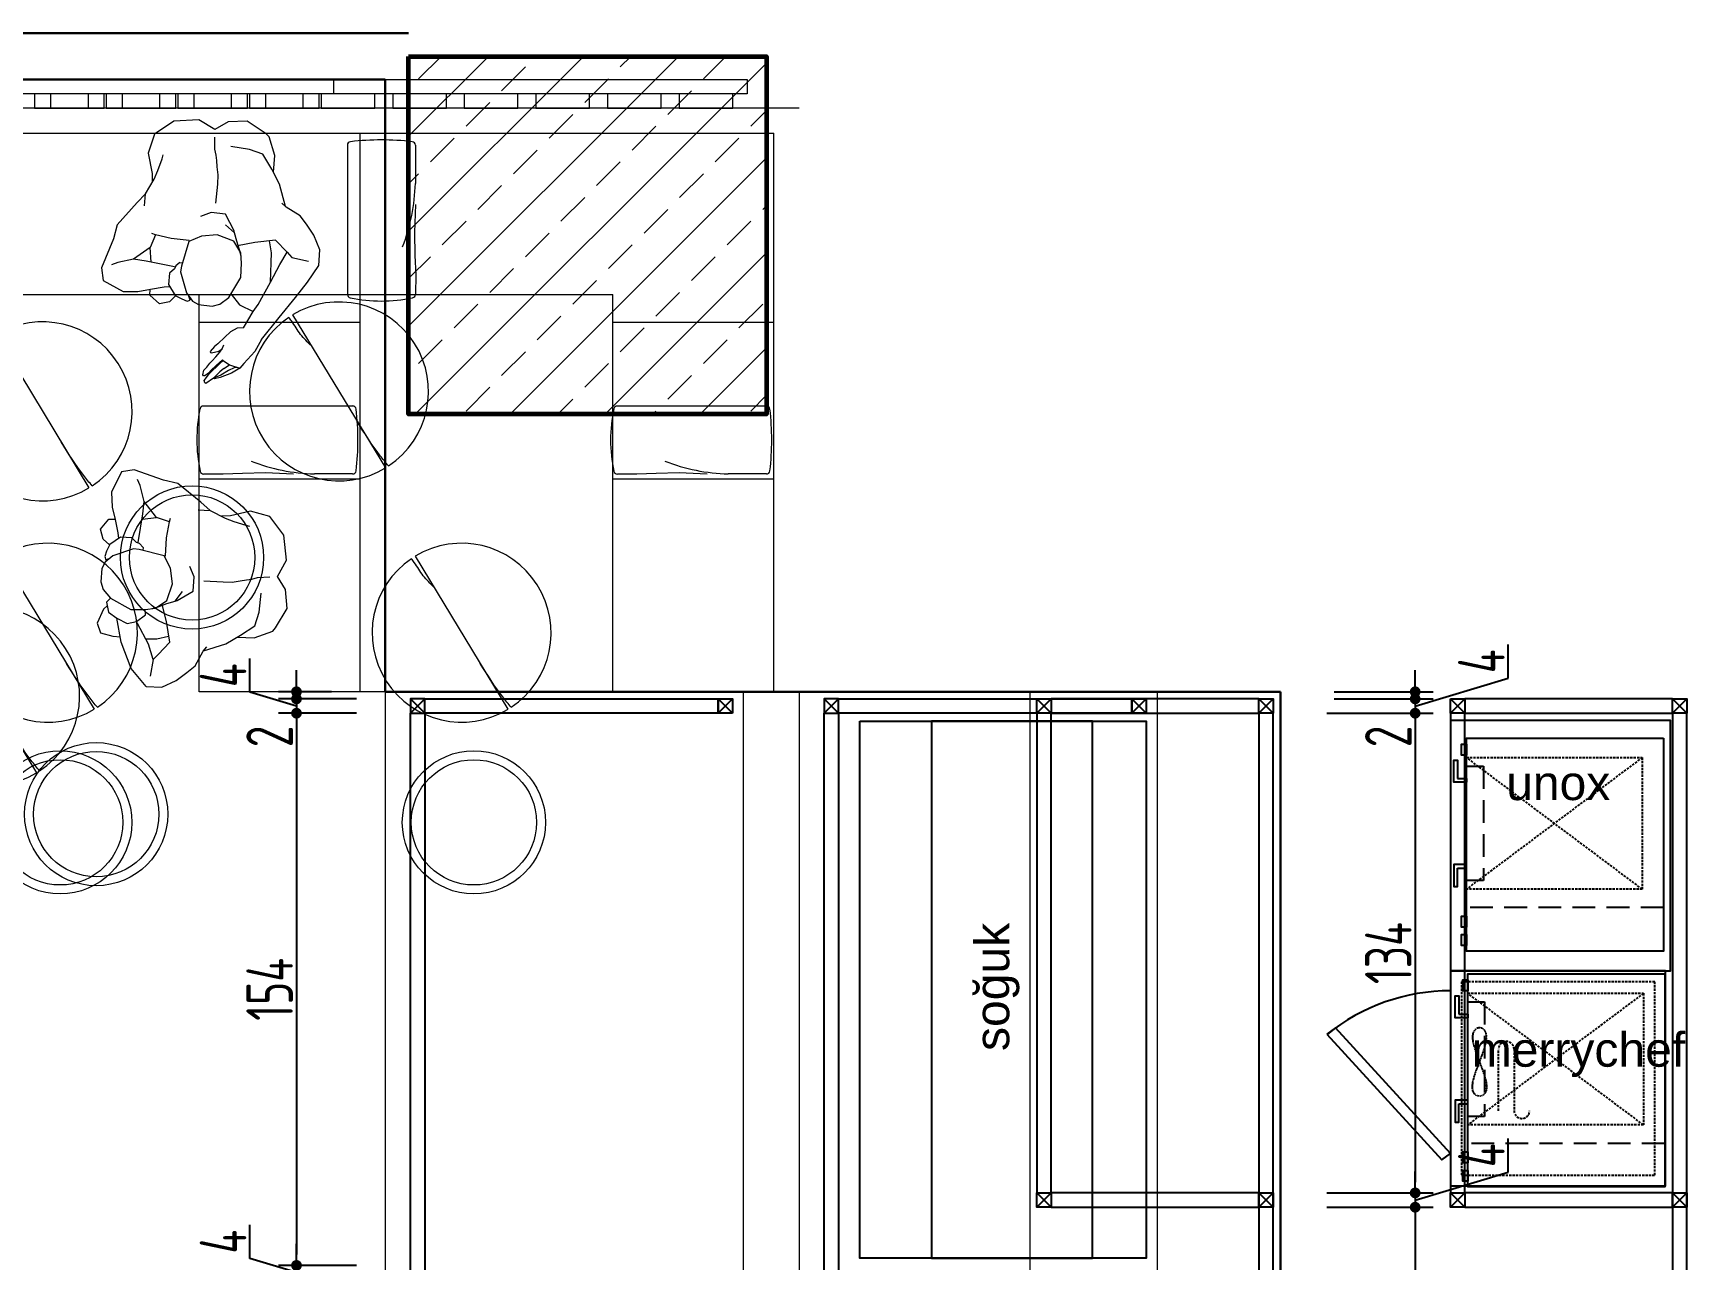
# Model space of a CAD drawing. Header units: millimetres. Extents: x 5429406 to 5440208, y -620941 to -619789.
# Drawn here: x 5431210.8 to 5431672.8, y -620222.6 to -619879.9 of the extents above; entities that cross this region are included whole.
import ezdxf

# ---------------------------------------------------------------- set-up
doc = ezdxf.new("R2010")
doc.units = ezdxf.units.MM
doc.header["$LTSCALE"] = 0.05
doc.header["$PDMODE"] = 3
doc.linetypes.add('DASHED', pattern=[19.05, 12.7, -6.35])
doc.linetypes.add('HIDDENX2', pattern=[19.05, 12.7, -6.35])
for name, color, linetype, lineweight in [('A-ALÇIPAN', 30, 'Continuous', 30), ('f_kolon tarama', 252, 'Continuous', 5), ('KOLON', 165, 'Continuous', 60), ('tefriş', 45, 'Continuous', 18)]:
    doc.layers.add(name, color=color, linetype=linetype, lineweight=lineweight)
for name, color, linetype in [('Kıtc-002 Çizgi', 7, 'Continuous'), ('Kıtc-006 Yazı 001', 1, 'Continuous'), ('Kıtc-040 Detay', 7, 'Continuous'), ('S2000-002 Çizgi', 7, 'Continuous')]:
    doc.layers.add(name, color=color, linetype=linetype)
doc.styles.add('DIM', font='dim', dxfattribs={"width": 0.8})
doc.styles.get("Standard").update_dxf_attribs({"font": 'arial.ttf'})
doc.dimstyles.new('mcv100 OLCU', dxfattribs={"dimtxt": 13, "dimasz": 3, "dimexe": 5, "dimexo": 15, "dimgap": 1, "dimtad": 1, "dimdec": 0, "dimzin": 9, "dimtxsty": 'DIM', "dimblk": 'DOT', "dimcen": 2.5, "dimclrd": 256, "dimclre": 256, "dimclrt": 256, "dimadec": 1, "dimazin": 1, "dimtfac": 1, "dimtdec": 0, "dimtmove": 0, "dimatfit": 3, "dimldrblk": 'DOT', "dimfxl": 1, "dimlwd": -1, "dimlwe": -1, "dimarcsym": 0})

# ---------------------------------------------------------------- blocks, each defined once
blk = doc.blocks.new('dada')
for p, q in [((219973.43, -31806.86), (219967.82, -31810.1)), ((219980.49, -31806.97), (219973.43, -31806.86)), ((219984.71, -31810.01), (219980.49, -31806.97)), ((219988.56, -31808.22), (219984.71, -31810.01)), ((219993.91, -31808.37), (219988.56, -31808.22)), ((219998.88, -31812.26), (219993.91, -31808.37)), ((219967.82, -31810.1), (219965.63, -31815.29)), ((219984.28, -31815.56), (219984.55, -31812.14)), ((219999.67, -31813.16), (219998.88, -31812.26)), ((220000.91, -31818.54), (219999.67, -31813.16)), ((219965.63, -31815.29), (219966.32, -31821.02)), ((219967.93, -31820.3), (219969.4, -31817.13)), ((219969.4, -31817.13), (219969.8, -31816.05)), ((219984.57, -31817.26), (219984.28, -31815.56)), ((219984.6, -31818.7), (219984.57, -31817.26)), ((219984.6, -31820.52), (219984.6, -31818.7)), ((219993.96, -31816.3), (219988.77, -31815.1)), ((219997.59, -31817.95), (219993.96, -31816.3)), ((219999.73, -31822.23), (219997.59, -31817.95)), ((220000.18, -31823.15), (220000.91, -31818.54)), ((219964.1, -31826.49), (219966.74, -31822.57)), ((219966.32, -31821.02), (219966.1, -31823.52)), ((219966.74, -31822.57), (219967.93, -31820.3)), ((219984.36, -31825.28), (219984.72, -31822.78)), ((219984.72, -31822.78), (219984.6, -31820.52)), ((220001.59, -31826.62), (219999.73, -31822.23)), ((219964.1, -31826.49), (219961.55, -31828.75)), ((219963.56, -31829.8), (219964.1, -31826.49)), ((219983.43, -31830.57), (219984.36, -31825.28)), ((220002.81, -31832.98), (220001.59, -31826.62)), ((219961.55, -31828.75), (219955.53, -31834.58)), ((220002.93, -31833.11), (220001.86, -31831.93)), ((219955.53, -31834.58), (219954.16, -31838.39)), ((219981.99, -31833.12), (219978.94, -31834.02)), ((219985.92, -31833.89), (219981.99, -31833.12)), ((219988.07, -31839.19), (219985.66, -31836.85)), ((219988.02, -31838.63), (219985.92, -31833.89)), ((220006.66, -31835.82), (220002.93, -31833.11)), ((220008.27, -31838.35), (220006.66, -31835.82)), ((219954.16, -31838.39), (219950.29, -31846.24)), ((219964.26, -31841.56), (219959.4, -31844.48)), ((219964.25, -31845.64), (219964.26, -31841.56)), ((219965.95, -31838.14), (219964.26, -31841.56)), ((219965.95, -31838.14), (219964.98, -31837.71)), ((219970.28, -31839.47), (219965.95, -31838.14)), ((219975.28, -31840.42), (219970.28, -31839.47)), ((219975.15, -31840.74), (219972.56, -31847.46)), ((219978.82, -31839.44), (219975.15, -31840.74)), ((219983.21, -31839.4), (219978.82, -31839.44)), ((219987.64, -31841.51), (219983.21, -31839.4)), ((219989.39, -31844.89), (219987.64, -31841.51)), ((219988.07, -31839.19), (219988.02, -31838.63)), ((219988.47, -31841.63), (219988.07, -31839.19)), ((219989.1, -31844.08), (219988.47, -31841.63)), ((220010.11, -31841.56), (220008.27, -31838.35)), ((220011.49, -31845.77), (220010.11, -31841.56)), ((219950.29, -31846.24), (219950.45, -31849.81)), ((219954.91, -31845.07), (219953.11, -31845.59)), ((219959.4, -31844.48), (219954.91, -31845.07)), ((219962.84, -31845.25), (219959.4, -31844.48)), ((219970.62, -31847.5), (219962.84, -31845.25)), ((219972.17, -31846.32), (219970.97, -31847.21)), ((219972.17, -31846.32), (219972.92, -31846.53)), ((219993.46, -31842.32), (219988.64, -31842.96)), ((219989.4, -31845.86), (219989.1, -31844.08)), ((219989.4, -31847.79), (219989.39, -31844.89)), ((219999.27, -31842.1), (219993.46, -31842.32)), ((219997.01, -31853.72), (219997.93, -31845.57)), ((219997.93, -31845.57), (219997.61, -31842.23)), ((219999.27, -31842.1), (220002.34, -31845.71)), ((219999.97, -31848.98), (220002.34, -31845.71)), ((220002.34, -31845.71), (220003.54, -31847.27)), ((220010.84, -31850.1), (220011.49, -31845.77)), ((219950.45, -31849.81), (219955.8, -31853.26)), ((219969.08, -31849.16), (219968.58, -31852.23)), ((219970.59, -31848.03), (219969.08, -31849.16)), ((219970.97, -31847.21), (219970.59, -31848.03)), ((219972.56, -31847.46), (219972.17, -31849.01)), ((219972.17, -31849.01), (219973.41, -31854.95)), ((219988.91, -31851.81), (219989.4, -31847.79)), ((219997.01, -31853.72), (219999.97, -31848.98)), ((220003.54, -31847.27), (220008.04, -31848.65)), ((220007.38, -31854.47), (220010.84, -31850.1)), ((220010.84, -31850.1), (220010.84, -31850.1)), ((219955.8, -31853.26), (219959.9, -31853.53)), ((219959.9, -31853.53), (219963.48, -31853.17)), ((219963.15, -31854.85), (219963.36, -31853.18)), ((219965.64, -31857.49), (219963.15, -31854.85)), ((219963.48, -31853.17), (219967.29, -31852.84)), ((219967.29, -31852.84), (219968.82, -31852.87)), ((219970.32, -31855.52), (219968.51, -31857.12)), ((219968.58, -31852.23), (219970.19, -31855.43)), ((219968.58, -31852.23), (219968.58, -31852.23)), ((219970.19, -31855.43), (219971.96, -31856.56)), ((219973.41, -31854.95), (219974.93, -31857.36)), ((219985.09, -31857.09), (219988.91, -31851.81)), ((219993.17, -31859.66), (219997.01, -31853.72)), ((220003.67, -31858.47), (220007.38, -31854.47)), ((219968.51, -31857.12), (219965.64, -31857.49)), ((219971.96, -31856.56), (219973.39, -31857.25)), ((219973.39, -31857.25), (219974.3, -31857.1)), ((219974.3, -31857.1), (219974, -31855.88)), ((219974.93, -31857.36), (219976.56, -31858.48)), ((219976.56, -31858.48), (219980.28, -31859.2)), ((219980.28, -31859.2), (219982.44, -31858.76)), ((219982.44, -31858.76), (219985.09, -31857.09)), ((219985.8, -31856.21), (219987.9, -31859.37)), ((219987.9, -31859.37), (219991.64, -31861.58)), ((219991.64, -31861.58), (219993.17, -31859.66)), ((219998.72, -31863.72), (220003.67, -31858.47)), ((219988.57, -31865.91), (219991.64, -31861.58)), ((219993.34, -31869.51), (219998.72, -31863.72)), ((219983.16, -31868.07), (219981.05, -31869.82)), ((219984.86, -31866.77), (219983.16, -31868.07)), ((219986.8, -31865.87), (219984.86, -31866.77)), ((219988.57, -31865.91), (219986.8, -31865.87)), ((219993.34, -31869.51), (219991.22, -31872.75)), ((219980.08, -31870.45), (219978.82, -31871.79)), ((219978.82, -31871.79), (219978.86, -31872.05)), ((219978.86, -31872.05), (219979.15, -31872.17)), ((219979.15, -31872.17), (219981.22, -31871.84)), ((219979.15, -31874.38), (219980.27, -31873.42)), ((219981.05, -31869.82), (219980.08, -31870.45)), ((219980.27, -31873.42), (219981.5, -31872.16)), ((219981.22, -31871.84), (219982.18, -31871.28)), ((219981.5, -31872.16), (219982.18, -31871.28)), ((219982.18, -31871.28), (219982.73, -31870.18)), ((219991.22, -31872.75), (219987.88, -31875.86)), ((219976.27, -31878.1), (219976.66, -31876.87)), ((219976.41, -31878.38), (219976.27, -31878.1)), ((219976.79, -31878.46), (219976.41, -31878.38)), ((219976.48, -31879.78), (219978.12, -31877.92)), ((219976.66, -31876.87), (219977.52, -31876.06)), ((219977.86, -31877.77), (219976.79, -31878.46)), ((219977.52, -31876.06), (219978.45, -31875.03)), ((219978.67, -31877.01), (219977.86, -31877.77)), ((219978.12, -31877.92), (219979.05, -31877.16)), ((219978.45, -31875.03), (219979.15, -31874.38)), ((219980.13, -31875.83), (219978.67, -31877.01)), ((219979.05, -31877.16), (219980.26, -31876.22)), ((219981.04, -31877.69), (219979.16, -31879.29)), ((219981.25, -31878.56), (219979.16, -31879.29)), ((219982.07, -31874.36), (219980.13, -31875.83)), ((219980.26, -31876.22), (219981.28, -31875.32)), ((219984.29, -31878.28), (219981.03, -31879.23)), ((219982.21, -31876.84), (219981.04, -31877.69)), ((219983.47, -31877.43), (219981.25, -31878.56)), ((219981.28, -31875.32), (219982.23, -31874.56)), ((219982.23, -31874.56), (219982.07, -31874.36)), ((219982.21, -31876.84), (219983.86, -31875.88)), ((219982.23, -31874.56), (219983.86, -31875.88)), ((219985.17, -31876.82), (219983.47, -31877.43)), ((219983.86, -31875.88), (219986.68, -31877.05)), ((219986.68, -31877.05), (219984.29, -31878.28)), ((219985.98, -31876.82), (219985.17, -31876.82)), ((219987.88, -31875.86), (219986.68, -31877.05)), ((219976.62, -31880.37), (219976.48, -31879.78)), ((219976.88, -31880.62), (219976.62, -31880.37)), ((219979.16, -31879.29), (219976.88, -31880.62)), ((219979.44, -31879.52), (219979.16, -31879.29)), ((219981.03, -31879.23), (219979.44, -31879.52))]:
    blk.add_line(p, q)
blk = doc.blocks.new('asdffadsf')
at = {"layer": 'tefriş'}
blk.add_line((5433363.58, -614780.78), (5433389.49, -614823.54), dxfattribs=at)
for start, end in [(303.621, 121.2122), (124.1202, 301.2122)]:
    blk.add_arc((5433376.54, -614802.16), 25, start, end, dxfattribs=at)
blk.add_open_spline([(5433368.81, -614789.41), (5433367.75, -614788.4), (5433365.61, -614786.34), (5433364, -614783.32), (5433362.79, -614781.8), (5433362.51, -614781.47)], degree=3, knots=[0, 0, 0, 0, 4.350659, 8.849507, 10.159994, 10.159994, 10.159994, 10.159994], dxfattribs=at)
blk.add_spline([(5433390.38, -614822.98), (5433388.05, -614820.1), (5433381.72, -614810.72)], degree=3, dxfattribs=at)
blk = doc.blocks.new('A$C37970E4B')
at = {"layer": 'Kıtc-002 Çizgi', "linetype": 'HIDDENX2', "ltscale": 10}
blk.add_line((47.35, 58.54), (47.35, 3.54), dxfattribs=at)
at = {"layer": 'Kıtc-002 Çizgi', "linetype": 'DASHED'}
for p, q in [((5.44, 52.59), (42.17, 3.54)), ((42.17, 52.59), (5.44, 3.54))]:
    blk.add_line(p, q, dxfattribs=at)
at = {"layer": 'Kıtc-002 Çizgi'}
for points in [[(0, 58.54), (59.5, 58.54), (59.5, 3.54), (0, 3.54)], [(1.67, 3.54), (4.73, 3.54), (4.73, 2.12), (1.67, 2.12)], [(49.71, 3.53), (52.78, 3.53), (52.78, 2.12), (49.71, 2.12)], [(54.9, 3.53), (57.96, 3.53), (57.96, 2.12), (54.9, 2.12)]]:
    blk.add_lwpolyline(points, close=True, dxfattribs=at)
at = {"layer": 'Kıtc-002 Çizgi', "linetype": 'DASHED'}
blk.add_lwpolyline([(5.44, 52.59), (42.17, 52.59), (42.17, 3.54), (5.44, 3.54)], close=True, dxfattribs=at)
at = {"layer": 'Kıtc-002 Çizgi', "linetype": 'HIDDENX2', "ltscale": 10}
blk.add_lwpolyline([(7.79, 8.25), (39.81, 8.25), (39.81, 3.54), (7.79, 3.54)], close=True, dxfattribs=at)
at = {"layer": 'Kıtc-002 Çizgi'}
for points in [[(11.27, 0), (6.14, 0), (6.15, 1), (11.27, 1)], [(11.27, 1), (11.27, 3.53), (12.27, 3.53), (12.27, 0), (11.27, 0)], [(36.33, 1), (36.33, 3.53), (35.33, 3.53), (35.33, 0), (36.33, 0)], [(36.33, 0), (41.46, 0), (41.45, 1), (36.33, 1)]]:
    blk.add_lwpolyline(points, dxfattribs=at)
blk = doc.blocks.new('A$C02B42A58')
at = {"layer": 'Kıtc-002 Çizgi'}
for points in [[(60, 0), (60, 60), (0, 60), (0, 0)], [(94.56, 17.64), (62.44, 52.78), (60, 51.03), (92.13, 15.89)]]:
    blk.add_lwpolyline(points, close=True, dxfattribs=at)
at = {"layer": 'Kıtc-002 Çizgi', "linetype": 'DASHED'}
blk.add_lwpolyline([(57, 3), (57, 57), (3, 57), (3, 3)], close=True, dxfattribs=at)
for points in [[(42.28, 21.86), (42.28, 39.03, 1), (37.93, 39.03)], [(46.62, 39.03), (46.62, 21.86, -1), (42.28, 21.86)]]:
    blk.add_lwpolyline(points, format="xyb", dxfattribs=at)
at = {"layer": 'Kıtc-002 Çizgi', "linetype": 'DASHED', "ltscale": 0.1}
blk.add_lwpolyline([(53.93, 18.47), (53.76, 19.93), (53.31, 21.63), (52.67, 23.49), (51.93, 25.44), (51.2, 27.39), (50.56, 29.25), (50.1, 30.96), (49.93, 32.41), (50.1, 33.56), (50.56, 34.37), (51.2, 34.86), (51.93, 35.03), (52.67, 34.86), (53.31, 34.37), (53.76, 33.56), (53.93, 32.41), (53.76, 30.96), (53.31, 29.25), (52.67, 27.39), (51.93, 25.44), (51.2, 23.49), (50.56, 21.63), (50.1, 19.93), (49.93, 18.47), (50.1, 17.33), (50.56, 16.51), (51.2, 16.02), (51.93, 15.86), (52.67, 16.02), (53.31, 16.51), (53.76, 17.33)], close=True, dxfattribs=at)
at = {"layer": 'Kıtc-002 Çizgi'}
blk.add_arc((60, 60.53), 55, 270, 308.867, dxfattribs=at)
blk = doc.blocks.new('A$C14D17327')
at = {"layer": 'Kıtc-002 Çizgi', "color": 1, "elevation": 0}
blk.add_lwpolyline([(0, 4), (4, 4), (4, 0), (0, 0)], close=True, dxfattribs=at)
for points in [[(0, 4), (4, 0)], [(0, 0), (4, 4)]]:
    blk.add_lwpolyline(points, dxfattribs=at)
blk = doc.blocks.new('insanplanoturan2')
for p, q in [((-4.35, 28), (-8.09, 30.21)), ((-3.59, 26.87), (-4.35, 28)), ((3.27, 27.84), (1.11, 27.39)), ((7, 27.12), (3.27, 27.84)), ((-1.54, 25.72), (-5.35, 20.45)), ((1.11, 27.39), (-1.54, 25.72)), ((8.63, 26), (7, 27.12)), ((10.14, 23.59), (8.63, 26)), ((10.17, 25.88), (9.26, 25.73)), ((9.26, 25.73), (9.56, 24.52)), ((11.39, 17.65), (10.14, 23.59)), ((11.6, 25.19), (10.17, 25.88)), ((13.37, 24.07), (11.6, 25.19)), ((13.24, 24.16), (15.05, 25.76)), ((14.98, 20.87), (13.37, 24.07)), ((15.05, 25.76), (17.91, 26.13)), ((17.91, 26.13), (20.4, 23.48)), ((20.4, 23.48), (20.2, 21.81)), ((-27.28, 18.74), (-27.93, 14.41)), ((-27.28, 18.74), (-27.28, 18.74)), ((-5.35, 20.45), (-5.85, 16.43)), ((14.48, 17.79), (14.98, 20.87)), ((16.27, 21.48), (14.74, 21.5)), ((14.98, 20.87), (14.98, 20.87)), ((20.07, 21.81), (16.27, 21.48)), ((23.66, 22.17), (20.07, 21.81)), ((27.76, 21.89), (23.66, 22.17)), ((33.11, 18.44), (27.76, 21.89)), ((-27.93, 14.41), (-26.55, 10.2)), ((-19.98, 15.91), (-24.48, 17.29)), ((-18.79, 14.34), (-19.98, 15.91)), ((-15.71, 10.73), (-18.79, 14.34)), ((-14.03, 17.26), (-14.37, 14.2)), ((-14.37, 14.2), (-14.05, 10.87)), ((-5.85, 16.43), (-5.83, 13.53)), ((-5.85, 14.49), (-5.54, 12.71)), ((8.41, 9.37), (10.99, 16.09)), ((11.39, 14.95), (10.64, 15.16)), ((10.99, 16.09), (11.39, 17.65)), ((11.39, 14.95), (12.59, 15.84)), ((12.59, 15.84), (12.97, 16.66)), ((12.94, 16.13), (20.72, 13.88)), ((12.97, 16.66), (14.48, 17.79)), ((19.31, 14.28), (19.29, 10.2)), ((20.72, 13.88), (24.16, 13.11)), ((28.65, 13.7), (30.45, 14.23)), ((29.4, 7.03), (33.27, 14.87)), ((33.27, 14.87), (33.11, 18.44)), ((-26.55, 10.2), (-24.71, 6.99)), ((-15.71, 10.73), (-9.91, 10.95)), ((-9.91, 10.95), (-5.08, 11.6)), ((-5.83, 13.53), (-4.08, 10.14)), ((-5.54, 12.71), (-4.92, 10.26)), ((-4.92, 10.26), (-4.51, 7.82)), ((-4.08, 10.14), (0.35, 8.04)), ((4.73, 8.08), (8.41, 9.37)), ((17.61, 6.77), (19.29, 10.2)), ((19.29, 10.2), (24.16, 13.11)), ((24.16, 13.11), (28.65, 13.7)), ((-24.71, 6.99), (-23.11, 4.46)), ((-4.51, 7.82), (-2.1, 5.49)), ((-4.51, 7.82), (-4.46, 7.27)), ((-4.46, 7.27), (-2.36, 2.53)), ((0.35, 8.04), (4.73, 8.08)), ((8.28, 9.05), (13.28, 8.1)), ((13.28, 8.1), (17.61, 6.77)), ((17.61, 6.77), (18.58, 6.35)), ((28.03, 3.22), (29.4, 7.03)), ((-23.11, 4.46), (-19.37, 1.75)), ((-19.37, 1.75), (-18.3, 0.57)), ((-19.26, 1.62), (-18.03, -4.75)), ((-2.36, 2.53), (1.56, 1.75)), ((1.56, 1.75), (4.62, 2.65)), ((22.01, -2.61), (28.03, 3.22)), ((0.13, -0.8), (-0.81, -6.09)), ((20, -1.56), (19.46, -4.88)), ((19.46, -4.88), (22.01, -2.61)), ((-18.03, -4.75), (-16.17, -9.13)), ((-16.62, -8.22), (-17.35, -12.82)), ((-16.17, -9.13), (-14.03, -13.42)), ((-0.81, -6.09), (-1.17, -8.58)), ((-1.17, -8.58), (-1.05, -10.85)), ((16.82, -8.79), (15.63, -11.06)), ((19.46, -4.88), (16.82, -8.79)), ((17.24, -10.34), (17.46, -7.85)), ((-17.35, -12.82), (-16.11, -18.21)), ((-14.03, -13.42), (-10.4, -15.06)), ((-1.05, -10.85), (-1.05, -12.66)), ((-1.05, -12.66), (-1.01, -14.11)), ((15.63, -11.06), (14.16, -14.24)), ((17.93, -16.07), (17.24, -10.34)), ((-16.11, -18.21), (-15.32, -19.11)), ((-10.4, -15.06), (-5.21, -16.27)), ((-1.01, -14.11), (-0.73, -15.8)), ((-0.73, -15.8), (-0.99, -19.23)), ((14.16, -14.24), (13.76, -15.31)), ((15.74, -21.26), (17.93, -16.07)), ((-15.32, -19.11), (-10.35, -22.99)), ((-10.35, -22.99), (-5, -23.15)), ((-5, -23.15), (-1.15, -21.36)), ((-1.15, -21.36), (3.07, -24.4)), ((10.13, -24.5), (15.74, -21.26)), ((3.07, -24.4), (10.13, -24.5))]:
    blk.add_line(p, q)
for points in [[(-8.09, 30.21), (-10.88, 29.66), (-12.15, 26.27), (-12.64, 24.24)], [(-27.28, 18.74), (-21.76, 22.31), (-14.13, 24.15), (-7.35, 24.57)], [(-1.54, 25.72), (-2.54, 26.97), (-5.37, 26.69), (-7.35, 24.57), (-9.19, 21.89), (-8.9, 19.21), (-7.35, 16.52), (-5.85, 16.43)], [(-19.98, 15.91), (-15.55, 16.66), (-9.47, 19.07), (-8.9, 19.21)]]:
    blk.add_lwpolyline(points)
blk = doc.blocks.new('xccxc')
at = {"rotation": 180}
blk.add_blockref('insanplanoturan2', (220488.91, -31825.14), dxfattribs=at)
blk = doc.blocks.new('_DOT')
at = {"color": 0, "linetype": 'ByBlock'}
blk.add_line((-0.5, 0), (-1, 0), dxfattribs=at)
at = {"linetype": 'ByBlock', "const_width": 0.5}
blk.add_lwpolyline([(-0.25, 0, 1), (0.25, 0, 1)], format="xyb", close=True, dxfattribs=at)
blk = doc.blocks.new('*D167')
at = {"transparency": 16777216}
for p, q in [((5431596.87, -620060.86), (5431596.87, -620057.86)), ((5431574.21, -620063.86), (5431601.87, -620063.86)), ((5431596.87, -620063.86), (5431596.87, -620065.86)), ((5431574.21, -620065.86), (5431601.87, -620065.86)), ((5431596.87, -620068.86), (5431596.87, -620080.79))]:
    blk.add_line(p, q, dxfattribs=at)
at = {"layer": 'Defpoints', "color": 0, "transparency": 16777216}
for p in [(5431559.21, -620063.86, -245.25), (5431559.21, -620065.86, -245.25), (5431596.87, -620065.86)]:
    blk.add_point(p, dxfattribs=at)
at = {"transparency": 16777216, "xscale": 3, "yscale": 3, "zscale": 3}
for p, rotation in [((5431596.87, -620063.86), 270), ((5431596.87, -620065.86), 90)]:
    blk.add_blockref('_DOT', p, dxfattribs=dict(at, rotation=rotation))
at = {"transparency": 16777216, "insert": (5431589.37, -620076.33), "char_height": 13, "attachment_point": 5, "rotation": 90, "style": 'DIM'}
blk.add_mtext('2', dxfattribs=at)
blk = doc.blocks.new('*D168')
at = {"transparency": 16777216}
for p, q in [((5431622.87, -620060.06), (5431622.87, -620050.63)), ((5431596.87, -620062.86), (5431596.87, -620059.86)), ((5431596.87, -620067.86), (5431622.87, -620060.06)), ((5431574.21, -620065.86), (5431601.87, -620065.86)), ((5431596.87, -620065.86), (5431596.87, -620069.86)), ((5431596.87, -620065.86), (5431596.87, -620069.86)), ((5431572.21, -620069.86), (5431601.87, -620069.86)), ((5431596.87, -620072.86), (5431596.87, -620075.86))]:
    blk.add_line(p, q, dxfattribs=at)
at = {"layer": 'Defpoints', "color": 0, "transparency": 16777216}
for p in [(5431559.21, -620065.86, -245.25), (5431557.21, -620069.86, -245.25), (5431596.87, -620069.86)]:
    blk.add_point(p, dxfattribs=at)
at = {"transparency": 16777216, "xscale": 3, "yscale": 3, "zscale": 3}
for p, rotation in [((5431596.87, -620065.86), 270), ((5431596.87, -620069.86), 90)]:
    blk.add_blockref('_DOT', p, dxfattribs=dict(at, rotation=rotation))
at = {"transparency": 16777216, "insert": (5431615.37, -620055.35), "char_height": 13, "attachment_point": 5, "rotation": 90, "style": 'DIM'}
blk.add_mtext('4', dxfattribs=at)
blk = doc.blocks.new('*D169')
at = {"transparency": 16777216}
for p, q in [((5431572.21, -620069.86), (5431601.87, -620069.86)), ((5431596.87, -620072.86), (5431596.87, -620200.86)), ((5431572.21, -620203.86), (5431601.87, -620203.86))]:
    blk.add_line(p, q, dxfattribs=at)
at = {"layer": 'Defpoints', "color": 0, "transparency": 16777216}
for p in [(5431557.21, -620069.86, -245.25), (5431557.21, -620203.86, -245.25), (5431596.87, -620203.86)]:
    blk.add_point(p, dxfattribs=at)
at = {"transparency": 16777216, "xscale": 3, "yscale": 3, "zscale": 3}
for p, rotation in [((5431596.87, -620069.86), 90), ((5431596.87, -620203.86), 270)]:
    blk.add_blockref('_DOT', p, dxfattribs=dict(at, rotation=rotation))
at = {"transparency": 16777216, "insert": (5431589.37, -620136.86), "char_height": 13, "attachment_point": 5, "rotation": 90, "style": 'DIM'}
blk.add_mtext('134', dxfattribs=at)
blk = doc.blocks.new('*D170')
at = {"transparency": 16777216}
for p, q in [((5431622.87, -620198.06), (5431622.87, -620188.63)), ((5431596.87, -620200.86), (5431596.87, -620197.86)), ((5431596.87, -620205.86), (5431622.87, -620198.06)), ((5431572.21, -620203.86), (5431601.87, -620203.86)), ((5431596.87, -620203.86), (5431596.87, -620207.86)), ((5431596.87, -620203.86), (5431596.87, -620207.86)), ((5431572.21, -620207.86), (5431601.87, -620207.86)), ((5431596.87, -620210.86), (5431596.87, -620213.86))]:
    blk.add_line(p, q, dxfattribs=at)
at = {"layer": 'Defpoints', "color": 0, "transparency": 16777216}
for p in [(5431557.21, -620203.86, -245.25), (5431557.21, -620207.86, -245.25), (5431596.87, -620207.86)]:
    blk.add_point(p, dxfattribs=at)
at = {"transparency": 16777216, "xscale": 3, "yscale": 3, "zscale": 3}
for p, rotation in [((5431596.87, -620203.86), 270), ((5431596.87, -620207.86), 90)]:
    blk.add_blockref('_DOT', p, dxfattribs=dict(at, rotation=rotation))
at = {"transparency": 16777216, "insert": (5431615.37, -620193.35), "char_height": 13, "attachment_point": 5, "rotation": 90, "style": 'DIM'}
blk.add_mtext('4', dxfattribs=at)
blk = doc.blocks.new('*D171')
at = {"transparency": 16777216}
for p, q in [((5431572.21, -620207.86), (5431601.87, -620207.86)), ((5431596.87, -620210.86), (5431596.87, -620298.86)), ((5431572.21, -620301.86), (5431601.87, -620301.86))]:
    blk.add_line(p, q, dxfattribs=at)
at = {"layer": 'Defpoints', "color": 0, "transparency": 16777216}
for p in [(5431557.21, -620207.86, -245.25), (5431557.21, -620301.86, -245.25), (5431596.87, -620301.86)]:
    blk.add_point(p, dxfattribs=at)
at = {"transparency": 16777216, "xscale": 3, "yscale": 3, "zscale": 3}
for p, rotation in [((5431596.87, -620207.86), 90), ((5431596.87, -620301.86), 270)]:
    blk.add_blockref('_DOT', p, dxfattribs=dict(at, rotation=rotation))
at = {"transparency": 16777216, "insert": (5431589.37, -620254.86), "char_height": 13, "attachment_point": 5, "rotation": 90, "style": 'DIM'}
blk.add_mtext('94', dxfattribs=at)
blk = doc.blocks.new('*D178')
at = {"transparency": 16777216}
for p, q in [((5431284.4, -620060.86), (5431284.4, -620057.86)), ((5431294.21, -620063.86), (5431279.4, -620063.86)), ((5431284.4, -620063.86), (5431284.4, -620065.86)), ((5431301.21, -620065.86), (5431279.4, -620065.86)), ((5431284.4, -620068.86), (5431284.4, -620080.79))]:
    blk.add_line(p, q, dxfattribs=at)
at = {"layer": 'Defpoints', "color": 0, "transparency": 16777216}
for p in [(5431309.21, -620063.86, -245.25), (5431284.4, -620065.86), (5431316.21, -620065.86, -245.25)]:
    blk.add_point(p, dxfattribs=at)
at = {"transparency": 16777216, "xscale": 3, "yscale": 3, "zscale": 3}
for p, rotation in [((5431284.4, -620063.86), 270), ((5431284.4, -620065.86), 90)]:
    blk.add_blockref('_DOT', p, dxfattribs=dict(at, rotation=rotation))
at = {"transparency": 16777216, "insert": (5431276.9, -620076.33), "char_height": 13, "attachment_point": 5, "rotation": 90, "style": 'DIM'}
blk.add_mtext('2', dxfattribs=at)
blk = doc.blocks.new('*D179')
at = {"transparency": 16777216}
for p, q in [((5431271.4, -620063.96), (5431271.4, -620054.53)), ((5431284.4, -620067.86), (5431271.4, -620063.96)), ((5431284.4, -620062.86), (5431284.4, -620059.86)), ((5431301.21, -620065.86), (5431279.4, -620065.86)), ((5431284.4, -620065.86), (5431284.4, -620069.86)), ((5431284.4, -620065.86), (5431284.4, -620069.86)), ((5431301.21, -620069.86), (5431279.4, -620069.86)), ((5431284.4, -620072.86), (5431284.4, -620075.86))]:
    blk.add_line(p, q, dxfattribs=at)
at = {"layer": 'Defpoints', "color": 0, "transparency": 16777216}
for p in [(5431316.21, -620065.86, -245.25), (5431284.4, -620069.86), (5431316.21, -620069.86, -245.25)]:
    blk.add_point(p, dxfattribs=at)
at = {"transparency": 16777216, "xscale": 3, "yscale": 3, "zscale": 3}
for p, rotation in [((5431284.4, -620065.86), 270), ((5431284.4, -620069.86), 90)]:
    blk.add_blockref('_DOT', p, dxfattribs=dict(at, rotation=rotation))
at = {"transparency": 16777216, "insert": (5431263.9, -620059.25), "char_height": 13, "attachment_point": 5, "rotation": 90, "style": 'DIM'}
blk.add_mtext('4', dxfattribs=at)
blk = doc.blocks.new('*D180')
at = {"transparency": 16777216}
for p, q in [((5431301.21, -620069.86), (5431279.4, -620069.86)), ((5431284.4, -620072.86), (5431284.4, -620221.1)), ((5431301.21, -620224.1), (5431279.4, -620224.1))]:
    blk.add_line(p, q, dxfattribs=at)
at = {"layer": 'Defpoints', "color": 0, "transparency": 16777216}
for p in [(5431316.21, -620069.86, -245.25), (5431284.4, -620224.1), (5431316.21, -620224.1)]:
    blk.add_point(p, dxfattribs=at)
at = {"transparency": 16777216, "xscale": 3, "yscale": 3, "zscale": 3}
for p, rotation in [((5431284.4, -620069.86), 90), ((5431284.4, -620224.1), 270)]:
    blk.add_blockref('_DOT', p, dxfattribs=dict(at, rotation=rotation))
at = {"transparency": 16777216, "insert": (5431276.9, -620146.98), "char_height": 13, "attachment_point": 5, "rotation": 90, "style": 'DIM'}
blk.add_mtext('154', dxfattribs=at)
blk = doc.blocks.new('*D181')
at = {"transparency": 16777216}
for p, q in [((5431271.4, -620222.2), (5431271.4, -620212.78)), ((5431284.4, -620221.1), (5431284.4, -620218.1)), ((5431284.4, -620226.1), (5431271.4, -620222.2)), ((5431301.21, -620224.1), (5431279.4, -620224.1)), ((5431284.4, -620224.1), (5431284.4, -620228.1)), ((5431284.4, -620224.1), (5431284.4, -620228.1)), ((5431301.21, -620228.1), (5431279.4, -620228.1)), ((5431284.4, -620231.1), (5431284.4, -620234.1))]:
    blk.add_line(p, q, dxfattribs=at)
at = {"layer": 'Defpoints', "color": 0, "transparency": 16777216}
for p in [(5431316.21, -620224.1), (5431284.4, -620228.1), (5431316.21, -620228.1)]:
    blk.add_point(p, dxfattribs=at)
at = {"transparency": 16777216, "xscale": 3, "yscale": 3, "zscale": 3}
for p, rotation in [((5431284.4, -620224.1), 270), ((5431284.4, -620228.1), 90)]:
    blk.add_blockref('_DOT', p, dxfattribs=dict(at, rotation=rotation))
at = {"transparency": 16777216, "insert": (5431263.9, -620217.49), "char_height": 13, "attachment_point": 5, "rotation": 90, "style": 'DIM'}
blk.add_mtext('4', dxfattribs=at)

msp = doc.modelspace()

# ---------------------------------------------------------------- hatches: boundary and pattern name
at = {"layer": 'f_kolon tarama', "transparency": 33554541}
h = msp.add_hatch(dxfattribs=at)
h.set_pattern_fill('ANSI33', color=256, scale=75, style=0)
h.set_pattern_definition([(45, (5340930.356, -733761.15), (-13.2582521, 13.2582521), []), (45, (5340943.614, -733761.15), (-13.2582521, 13.2582521), [9.375, -4.6875])])
h.paths.add_polyline_path([(5431315.71, -619886.36), (5431415.71, -619886.36), (5431415.71, -619986.36), (5431315.71, -619986.36)])

# ---------------------------------------------------------------- linework, layer by layer
at = {"layer": 'A-ALÇIPAN', "transparency": 33554541}
for p, q in [((5431315.71, -619879.86, -245.25), (5430419.21, -619879.86, -245.25)), ((5430630.71, -619892.86, -245.25), (5431309.21, -619892.86, -245.25)), ((5431309.21, -619892.86, -245.25), (5431309.21, -620063.86, -245.25)), ((5431309.21, -620063.86, -245.25), (5431559.21, -620063.86, -245.25)), ((5431559.21, -620063.86, -245.25), (5431559.21, -620579.86, -245.25))]:
    msp.add_line(p, q, dxfattribs=at)
at = {"layer": 'KOLON', "transparency": 33554541, "elevation": -245.25}
msp.add_lwpolyline([(5431315.71, -619886.36), (5431415.71, -619886.36), (5431415.71, -619986.36), (5431315.71, -619986.36)], close=True, dxfattribs=at)
at = {"layer": 'Kıtc-002 Çizgi', "color": 1, "elevation": -245.25}
for points in [[(5431320.21, -620065.86), (5431402.21, -620065.86), (5431402.21, -620069.86), (5431320.21, -620069.86)], [(5431435.77, -620065.86), (5431517.77, -620065.86), (5431517.77, -620069.86), (5431435.77, -620069.86)], [(5431553.21, -620065.86), (5431495.21, -620065.86), (5431495.21, -620069.86), (5431553.21, -620069.86)], [(5431668.77, -620065.86), (5431610.77, -620065.86), (5431610.77, -620069.86), (5431668.77, -620069.86)], [(5431320.21, -620598.86), (5431316.21, -620598.86), (5431316.21, -620069.86), (5431320.21, -620069.86)], [(5431435.77, -620598.86), (5431431.77, -620598.86), (5431431.77, -620069.86), (5431435.77, -620069.86)], [(5431495.21, -620069.86), (5431491.21, -620069.86), (5431491.21, -620203.86), (5431495.21, -620203.86)], [(5431553.21, -620596.86), (5431557.21, -620596.86), (5431557.21, -620069.86), (5431553.21, -620069.86)], [(5431610.77, -620069.86), (5431606.77, -620069.86), (5431606.77, -620203.86), (5431610.77, -620203.86)], [(5431668.77, -620596.86), (5431672.77, -620596.86), (5431672.77, -620069.86), (5431668.77, -620069.86)], [(5431553.21, -620203.86), (5431495.21, -620203.86), (5431495.21, -620207.86), (5431553.21, -620207.86)], [(5431668.77, -620203.86), (5431610.77, -620203.86), (5431610.77, -620207.86), (5431668.77, -620207.86)]]:
    msp.add_lwpolyline(points, close=True, dxfattribs=at)
at = {"layer": 'S2000-002 Çizgi'}
for points in [[(5431441.77, -620072.1), (5431521.77, -620072.1), (5431521.77, -620222.1), (5431441.77, -620222.1)], [(5431461.77, -620222.1), (5431506.77, -620222.1), (5431506.77, -620072.1), (5431461.77, -620072.1)]]:
    msp.add_lwpolyline(points, close=True, dxfattribs=at)
at = {"layer": 'S2000-002 Çizgi', "elevation": -245.25}
msp.add_lwpolyline([(5431606.77, -620071.86), (5431606.77, -620141.86), (5431668.2, -620141.86), (5431668.2, -620071.86)], close=True, dxfattribs=at)
at = {"layer": 'tefriş', "linetype": 'ByBlock', "transparency": 33554541}
for p, q in [((5431309.21, -619900.86, -245.25), (5430630.71, -619900.86, -245.25)), ((5431424.77, -619900.86, -245.25), (5430746.27, -619900.86, -245.25)), ((5431001.96, -619907.86, -245.25), (5431302.21, -619907.86, -245.25)), ((5431117.52, -619907.86, -245.25), (5431417.77, -619907.86, -245.25)), ((5431298.65, -619910.98, -245.25), (5431298.65, -619952.86, -245.25)), ((5431302.21, -620063.86, -245.25), (5431302.21, -619907.86, -245.25)), ((5431317.62, -619911.2, -245.25), (5431317.62, -619921.85, -245.25)), ((5431417.77, -620063.86, -245.25), (5431417.77, -619907.86, -245.25)), ((5431317.65, -619927.76, -245.25), (5431317.34, -619935.53, -245.25)), ((5431317.34, -619935.53, -245.25), (5431317.47, -619941.97, -245.25)), ((5431317.47, -619941.97, -245.25), (5431317.71, -619947.38, -245.25)), ((5431317.71, -619947.38, -245.25), (5431317.65, -619952.82, -245.25)), ((5431046.96, -619952.86, -245.25), (5431257.21, -619952.86, -245.25)), ((5431162.52, -619952.86, -245.25), (5431372.77, -619952.86, -245.25)), ((5431257.21, -620063.86, -245.25), (5431257.21, -619952.86, -245.25)), ((5431372.77, -620063.86, -245.25), (5431372.77, -619952.86, -245.25)), ((5431257.21, -619960.59, -245.25), (5431302.21, -619960.59, -245.25)), ((5431372.77, -619960.59, -245.25), (5431417.77, -619960.59, -245.25)), ((5431300.3, -619984.05), (5431258.42, -619984.05)), ((5431415.87, -619984.05), (5431373.99, -619984.05)), ((5431263.91, -620003.12), (5431258.46, -620003.05)), ((5431269.32, -620002.88), (5431263.91, -620003.12)), ((5431275.75, -620002.74), (5431269.32, -620002.88)), ((5431283.53, -620003.05), (5431275.75, -620002.74)), ((5431300.08, -620003.03), (5431289.43, -620003.03)), ((5431379.47, -620003.12), (5431374.03, -620003.05)), ((5431384.88, -620002.88), (5431379.47, -620003.12)), ((5431391.31, -620002.74), (5431384.88, -620002.88)), ((5431399.09, -620003.05), (5431391.31, -620002.74)), ((5431415.64, -620003.03), (5431405, -620003.03)), ((5431257.21, -620004.36, -245.25), (5431302.21, -620004.36, -245.25)), ((5431372.77, -620004.36, -245.25), (5431417.77, -620004.36, -245.25)), ((5431309.21, -620063.86, -245.25), (5431257.21, -620063.86, -245.25)), ((5431424.77, -620063.86, -245.25), (5431372.77, -620063.86, -245.25))]:
    msp.add_line(p, q, dxfattribs=at)
at = {"layer": 'tefriş', "transparency": 33554541}
for p, q in [((5431211.27, -619900.86, -245.25), (5431226.27, -619900.86, -245.25)), ((5431215.71, -619900.86, -245.25), (5431230.71, -619900.86, -245.25)), ((5431231.27, -619900.86, -245.25), (5431246.27, -619900.86, -245.25)), ((5431235.71, -619900.86, -245.25), (5431250.71, -619900.86, -245.25)), ((5431251.27, -619900.86, -245.25), (5431266.27, -619900.86, -245.25)), ((5431255.71, -619900.86, -245.25), (5431270.71, -619900.86, -245.25)), ((5431271.27, -619900.86, -245.25), (5431286.27, -619900.86, -245.25)), ((5431275.71, -619900.86, -245.25), (5431290.71, -619900.86, -245.25)), ((5431291.27, -619900.86, -245.25), (5431306.27, -619900.86, -245.25)), ((5431311.27, -619900.86, -245.25), (5431326.27, -619900.86, -245.25)), ((5431331.27, -619900.86, -245.25), (5431346.27, -619900.86, -245.25)), ((5431351.27, -619900.86, -245.25), (5431366.27, -619900.86, -245.25)), ((5431371.27, -619900.86, -245.25), (5431386.27, -619900.86, -245.25)), ((5431391.27, -619900.86, -245.25), (5431406.27, -619900.86, -245.25)), ((5431309.21, -620063.86, -245.25), (5431309.21, -620604.86, -245.25)), ((5431409.21, -620063.86, -245.25), (5431409.21, -620604.86, -245.25)), ((5431424.77, -620063.86, -245.25), (5431424.77, -620604.86, -245.25)), ((5431489.21, -620063.86, -245.25), (5431489.21, -620602.86, -245.25)), ((5431524.77, -620063.86, -245.25), (5431524.77, -620604.86, -245.25))]:
    msp.add_line(p, q, dxfattribs=at)
at = {"layer": 'tefriş', "transparency": 33554541, "elevation": -245.25}
for points in [[(5430630.71, -619892.86), (5431294.71, -619892.86), (5431294.71, -619896.86), (5430630.71, -619896.86)], [(5430746.27, -619892.86), (5431410.27, -619892.86), (5431410.27, -619896.86), (5430746.27, -619896.86)], [(5431211.27, -619900.86), (5431226.27, -619900.86), (5431226.27, -619896.86), (5431211.27, -619896.86)], [(5431215.71, -619900.86), (5431230.71, -619900.86), (5431230.71, -619896.86), (5431215.71, -619896.86)], [(5431231.27, -619900.86), (5431246.27, -619900.86), (5431246.27, -619896.86), (5431231.27, -619896.86)], [(5431235.71, -619900.86), (5431250.71, -619900.86), (5431250.71, -619896.86), (5431235.71, -619896.86)], [(5431251.27, -619900.86), (5431266.27, -619900.86), (5431266.27, -619896.86), (5431251.27, -619896.86)], [(5431255.71, -619900.86), (5431270.71, -619900.86), (5431270.71, -619896.86), (5431255.71, -619896.86)], [(5431271.27, -619900.86), (5431286.27, -619900.86), (5431286.27, -619896.86), (5431271.27, -619896.86)], [(5431275.71, -619900.86), (5431290.71, -619900.86), (5431290.71, -619896.86), (5431275.71, -619896.86)], [(5431291.27, -619900.86), (5431306.27, -619900.86), (5431306.27, -619896.86), (5431291.27, -619896.86)], [(5431311.27, -619900.86), (5431326.27, -619900.86), (5431326.27, -619896.86), (5431311.27, -619896.86)], [(5431331.27, -619900.86), (5431346.27, -619900.86), (5431346.27, -619896.86), (5431331.27, -619896.86)], [(5431351.27, -619900.86), (5431366.27, -619900.86), (5431366.27, -619896.86), (5431351.27, -619896.86)], [(5431371.27, -619900.86), (5431386.27, -619900.86), (5431386.27, -619896.86), (5431371.27, -619896.86)], [(5431391.27, -619900.86), (5431406.27, -619900.86), (5431406.27, -619896.86), (5431391.27, -619896.86)]]:
    msp.add_lwpolyline(points, close=True, dxfattribs=at)
at = {"layer": 'tefriş', "linetype": 'ByBlock', "transparency": 33554541}
for centre, radius in [((5431255.23, -620026.34), 20), ((5431255.23, -620026.34), 17.5), ((5431218.4, -620100.34), 20), ((5431228.45, -620098.05), 20), ((5431228.45, -620098.05), 17.5), ((5431333.96, -620100.34), 20), ((5431218.4, -620100.34), 17.5), ((5431333.96, -620100.34), 17.5)]:
    msp.add_circle(centre, radius, dxfattribs=at)
for centre, radius, start, end in [((5431299.62, -619911.2, -245.25), 1, 96.7258, 180), ((5431308.12, -619983.28, -245.25), 73.58, 83.2742, 96.7258), ((5431316.62, -619911.2, -245.25), 1, 0, 83.2742), ((5431264.22, -619920.28, -245.25), 53.42, 338.8688, 358.3207), ((5431299.65, -619952.86, -245.25), 1, 180, 255.1847), ((5431316.65, -619952.82, -245.25), 1, 281.6332, 0), ((5431308.04, -619911.51, -245.25), 43.2, 258.4457, 281.7625), ((5431299.77, -619993.45), 43.2, 168.4457, 191.7625), ((5431258.42, -619985.05), 1, 90, 165.1847), ((5431300.08, -619985.03), 1, 6.7258, 90), ((5431228, -619993.53), 73.58, 353.2742, 6.7258), ((5431415.34, -619993.45), 43.2, 168.4457, 191.7625), ((5431373.99, -619985.05), 1, 90, 165.1847), ((5431415.64, -619985.03), 1, 6.7258, 90), ((5431343.57, -619993.53), 73.58, 353.2742, 6.7258), ((5431258.46, -620002.05), 1, 191.6332, 270), ((5431291, -619949.63), 53.42, 248.8688, 268.3207), ((5431300.08, -620002.03), 1, 270, 353.2742), ((5431374.03, -620002.05), 1, 191.6332, 270), ((5431406.56, -619949.63), 53.42, 248.8688, 268.3207), ((5431415.64, -620002.03), 1, 270, 353.2742)]:
    msp.add_arc(centre, radius, start, end, dxfattribs=at)

# ---------------------------------------------------------------- block references
at = {"layer": 'Kıtc-002 Çizgi'}
for name, p, rotation in [('A$C37970E4B', (5431607.68, -620076.81, -245.25), 270), ('A$C02B42A58', (5431666.77, -620141.86, -245.25), 180), ('A$C37970E4B', (5431608.02, -620142.66, -245.25), 270)]:
    msp.add_blockref(name, p, dxfattribs=dict(at, rotation=rotation))
at = {"layer": 'Kıtc-040 Detay', "xscale": -1, "rotation": 180}
for p in [(5431316.21, -620065.86, -245.25), (5431431.77, -620065.86, -245.25)]:
    msp.add_blockref('A$C14D17327', p, dxfattribs=at)
at = {"layer": 'Kıtc-040 Detay', "rotation": 180}
for p in [(5431406.21, -620065.86, -245.25), (5431521.77, -620065.86, -245.25)]:
    msp.add_blockref('A$C14D17327', p, dxfattribs=at)
at = {"layer": 'Kıtc-040 Detay'}
for p in [(5431491.21, -620069.86, -245.25), (5431553.21, -620069.86, -245.25), (5431606.77, -620069.86, -245.25), (5431668.77, -620069.86, -245.25), (5431491.21, -620207.86, -245.25), (5431553.21, -620207.86, -245.25), (5431606.77, -620207.86, -245.25), (5431668.77, -620207.86, -245.25)]:
    msp.add_blockref('A$C14D17327', p, dxfattribs=at)
at = {"layer": 'tefriş', "linetype": 'ByBlock', "transparency": 33554541}
for name, p, rotation in [('dada', (5209522.35, -604516.75, -245.25), 4.257695987429049), ('xccxc', (5436519.83, -397321.38, -245.25), 276.8597992275222)]:
    msp.add_blockref(name, p, dxfattribs=dict(at, rotation=rotation))
for p in [(-2080.26, -5177.81), (-2161.58, -5245.22), (-2046.01, -5245.22), (-2177.72, -5262.99)]:
    msp.add_blockref('asdffadsf', p, dxfattribs=at)
at = {"layer": 'tefriş', "transparency": 33554541}
msp.add_blockref('asdffadsf', (-2163.05, -5183.37), dxfattribs=at)

# ---------------------------------------------------------------- texts
at = {"layer": 'Kıtc-006 Yazı 001'}
for s, p in [('unox', (5431622.29, -620094.12, -245.25)), ('merrychef', (5431612.67, -620168.6, -245.25))]:
    msp.add_text(s, height=9.6, dxfattribs=at).set_placement(p)
msp.add_text('soğuk', height=9.6, rotation=90, dxfattribs=at).set_placement((5431483.48, -620164.21))

# ---------------------------------------------------------------- dimensions: what is measured, and where the dimension line sits
for base, p1, p2, picture, middle in [((5431284.4, -620069.86), (5431316.21, -620065.86, -245.25), (5431316.21, -620069.86, -245.25), '*D179', (5431263.9, -620062.96)), ((5431596.87, -620069.86), (5431559.21, -620065.86, -245.25), (5431557.21, -620069.86, -245.25), '*D168', (5431615.37, -620059.06)), ((5431284.4, -620224.1), (5431316.21, -620069.86, -245.25), (5431316.21, -620224.1), '*D180', (5431276.9, -620146.98)), ((5431596.87, -620203.86), (5431557.21, -620069.86, -245.25), (5431557.21, -620203.86, -245.25), '*D169', (5431589.37, -620136.86)), ((5431596.87, -620207.86), (5431557.21, -620203.86, -245.25), (5431557.21, -620207.86, -245.25), '*D170', (5431615.37, -620197.06)), ((5431596.87, -620301.86), (5431557.21, -620207.86, -245.25), (5431557.21, -620301.86, -245.25), '*D171', (5431589.37, -620254.86)), ((5431284.4, -620228.1), (5431316.21, -620224.1), (5431316.21, -620228.1), '*D181', (5431263.9, -620221.2))]:
    dim = msp.add_linear_dim(base=base, p1=p1, p2=p2, angle=90, dimstyle='mcv100 OLCU', override={"dimtmove": 1})
    dim.commit()
    dim.dimension.update_dxf_attribs({"geometry": picture, "text_midpoint": middle})
for base, p1, p2, picture, middle in [((5431284.4, -620065.86), (5431309.21, -620063.86, -245.25), (5431316.21, -620065.86, -245.25), '*D178', (5431276.9, -620076.33)), ((5431596.87, -620065.86), (5431559.21, -620063.86, -245.25), (5431559.21, -620065.86, -245.25), '*D167', (5431589.37, -620076.33))]:
    dim = msp.add_linear_dim(base=base, p1=p1, p2=p2, angle=90, dimstyle='mcv100 OLCU')
    dim.commit()
    dim.dimension.update_dxf_attribs({"geometry": picture, "text_midpoint": middle})

doc.saveas('drawing.dxf')
